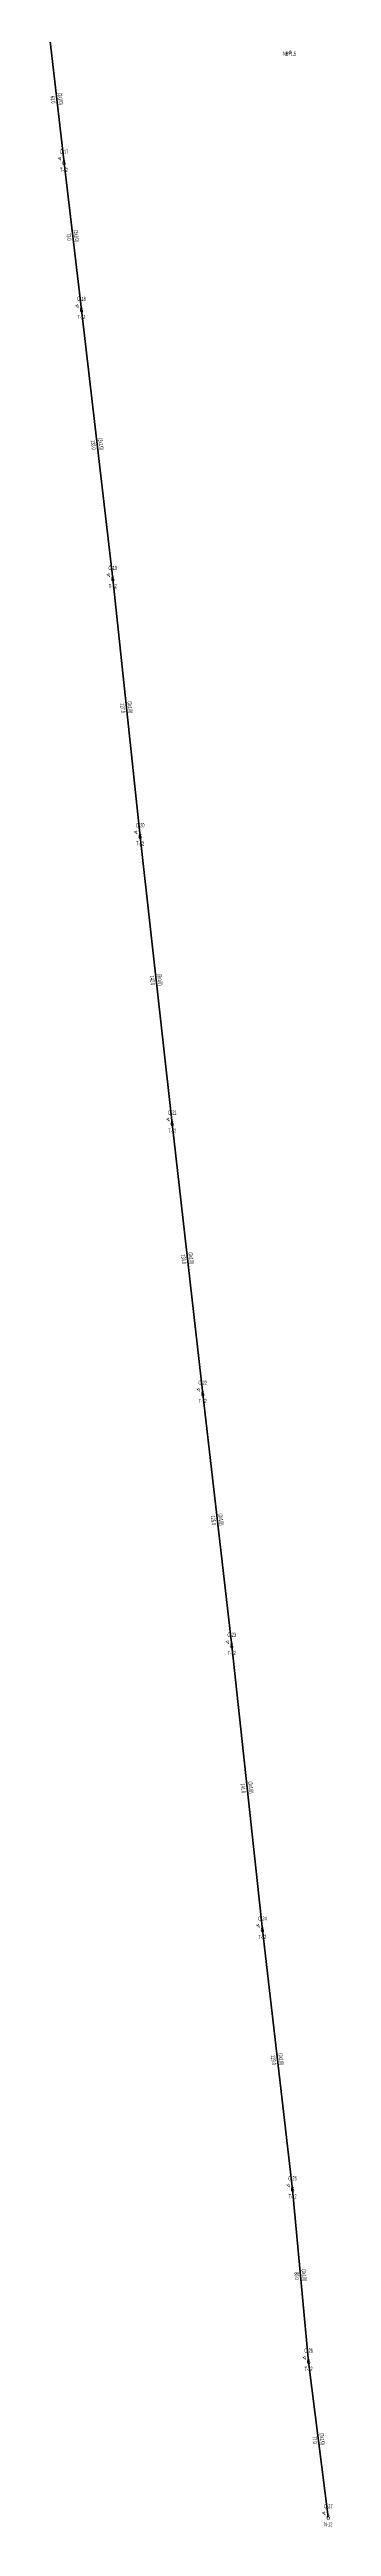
# Model space of a CAD drawing. Header units: millimetres. Extents: x 575398 to 593980, y 4181204 to 4193824.
# Drawn here: x 591174 to 591313, y 4184025 to 4185243 of the extents above; entities that cross this region are included whole.
import ezdxf
from ezdxf.enums import TextEntityAlignment as Align

# ---------------------------------------------------------------- set-up
doc = ezdxf.new("R2010")
doc.units = ezdxf.units.MM
for name, color, linetype, lineweight in [('DIREK_ENH_MEVCUT', 6, 'Continuous', 25), ('DIREK_ENH_YENI', 6, 'Continuous', 25), ('HAT_OG_HAVAI_MEVCUT', 48, 'Continuous', 70)]:
    doc.layers.add(name, color=color, linetype=linetype, lineweight=lineweight)
doc.styles.add('Direk', font='B_CAD')
doc.styles.get("Standard").update_dxf_attribs({"font": 'Arial'})

msp = doc.modelspace()

# ---------------------------------------------------------------- linework, layer by layer
at = {"layer": 'HAT_OG_HAVAI_MEVCUT'}
for p, q in [((591173.71, 4185250.33), (591180.9, 4185187.76)), ((591189.5, 4185115.32), (591180.9, 4185187.76)), ((591204.94, 4184982.93), (591189.5, 4185115.32)), ((591204.94, 4184982.93), (591218.44, 4184856.25)), ((591234.28, 4184714.9), (591218.44, 4184856.25)), ((591234.28, 4184714.9), (591249.28, 4184581.93)), ((591263.6, 4184457.87), (591249.28, 4184581.93)), ((591278.71, 4184318.17), (591263.6, 4184457.87)), ((591293.58, 4184190.4), (591278.71, 4184318.17)), ((591293.58, 4184190.4), (591301.5, 4184105.59)), ((591311.2, 4184029.07), (591301.5, 4184105.59))]:
    msp.add_line(p, q, dxfattribs=at)

# ---------------------------------------------------------------- texts
at = {"layer": 'DIREK_ENH_MEVCUT', "color": 32, "linetype": 'ByBlock', "style": 'Direk'}
for p in [(591178.920101, 4185189.739899), (591187.520101, 4185117.299899), (591202.960101, 4184984.909899), (591216.460101, 4184858.229899), (591232.300101, 4184716.879899), (591247.300101, 4184583.909899), (591261.620101, 4184459.849899), (591276.730101, 4184320.149899), (591291.600101, 4184192.379899), (591299.520101, 4184107.569899), (591309.220101, 4184031.049899)]:
    msp.add_text('4', height=2, rotation=225.000001, dxfattribs=at).set_placement(p, align=Align.MIDDLE_CENTER)
at = {"layer": 'DIREK_ENH_MEVCUT', "linetype": 'ByBlock', "width": 0.53}
for s, p in [('O-17', (591180.9, 4185193.26)), ('T-12', (591180.9, 4185184.26)), ('O-18', (591189.5, 4185120.82)), ('T-12', (591189.5, 4185111.82)), ('O-19', (591204.94, 4184988.43)), ('T-12', (591204.94, 4184979.43)), ('O-20', (591218.44, 4184861.75)), ('T-12', (591218.44, 4184852.75)), ('O-21', (591234.28, 4184720.4)), ('T-12', (591234.28, 4184711.4)), ('O-22', (591249.28, 4184587.43)), ('T-12', (591249.28, 4184578.43)), ('O-23', (591263.6, 4184463.37)), ('T-12', (591263.6, 4184454.37)), ('O-24', (591278.71, 4184323.67)), ('T-12', (591278.71, 4184314.67)), ('O-25', (591293.58, 4184195.9)), ('T-12', (591293.58, 4184186.9)), ('O-26', (591301.5, 4184111.09)), ('T-12', (591301.5, 4184102.09)), ('O-27', (591311.2, 4184034.57)), ('N-12', (591311.2, 4184025.57))]:
    msp.add_text(s, height=2.05, dxfattribs=at).set_placement(p, align=Align.MIDDLE_CENTER)
at = {"layer": 'DIREK_ENH_MEVCUT', "linetype": 'ByBlock', "style": 'Direk'}
for p in [(591180.9, 4185187.76), (591189.5, 4185115.32), (591204.94, 4184982.93), (591218.44, 4184856.25), (591234.28, 4184714.9), (591249.28, 4184581.93), (591263.6, 4184457.87), (591278.71, 4184318.17), (591293.58, 4184190.4), (591301.5, 4184105.59), (591311.2, 4184029.07)]:
    msp.add_text('6', height=2.5, dxfattribs=at).set_placement(p, align=Align.MIDDLE_CENTER)
at = {"layer": 'DIREK_ENH_YENI', "width": 0.53}
msp.add_text('NB+1.5', height=2.05, dxfattribs=at).set_placement((591292.087585, 4185241.430817), align=Align.MIDDLE_CENTER)
at = {"layer": 'DIREK_ENH_YENI', "color": 32, "style": 'Direk'}
msp.add_text('4', height=2, rotation=353.522515, dxfattribs=at).set_placement((591292.180124, 4185242.245874), align=Align.MIDDLE_CENTER)
at = {"layer": 'HAT_OG_HAVAI_MEVCUT', "lineweight": 30, "width": 0.53}
for s, rotation, p in [('63.0', 276.555181, (591176.460557, 4185218.947964, 295590.45)), ('73.0', 276.770405, (591184.355927, 4185151.439793, 295590.45)), ('133.0', 276.652077, (591196.375722, 4185049.026536, 295594.75)), ('127.0', 276.082923, (591210.844786, 4184919.499927, 295609.22)), ('142.0', 276.394018, (591225.515287, 4184785.48034, 295609.22)), ('134.0', 276.436179, (591240.935357, 4184648.319718, 295624.64)), ('125.0', 276.584399, (591255.595607, 4184519.802533, 295624.64)), ('141.0', 276.173133, (591270.309929, 4184387.928597, 295631.8)), ('129.0', 276.638277, (591285.300699, 4184254.186739, 295639.355)), ('85.0', 275.335106, (591296.693682, 4184147.915966, 295650.75)), ('77.0', 277.224523, (591305.506748, 4184067.223106, 295650.75))]:
    msp.add_text(s, height=2.05, rotation=rotation, dxfattribs=at).set_placement(p, align=Align.TOP_CENTER)
for rotation, p in [(276.555181, (591178.149443, 4185219.142036, 295590.45)), (276.770405, (591186.044073, 4185151.640207, 295590.45)), (276.652077, (591198.064278, 4185049.223464, 295594.75)), (276.082923, (591212.535214, 4184919.680073, 295609.22)), (276.394018, (591227.204713, 4184785.66966, 295609.22)), (276.436179, (591242.624643, 4184648.510282, 295624.64)), (276.584399, (591257.284393, 4184519.997467, 295624.64)), (276.173133, (591272.000071, 4184388.111403, 295631.8)), (276.638277, (591286.989301, 4184254.383261, 295639.355)), (275.335106, (591298.386318, 4184148.074034, 295650.75)), (277.224523, (591307.193252, 4184067.436894, 295650.75))]:
    msp.add_text('(3x1/0)', height=2.05, rotation=rotation, dxfattribs=at).set_placement(p, align=Align.CENTER)

doc.saveas('drawing.dxf')
